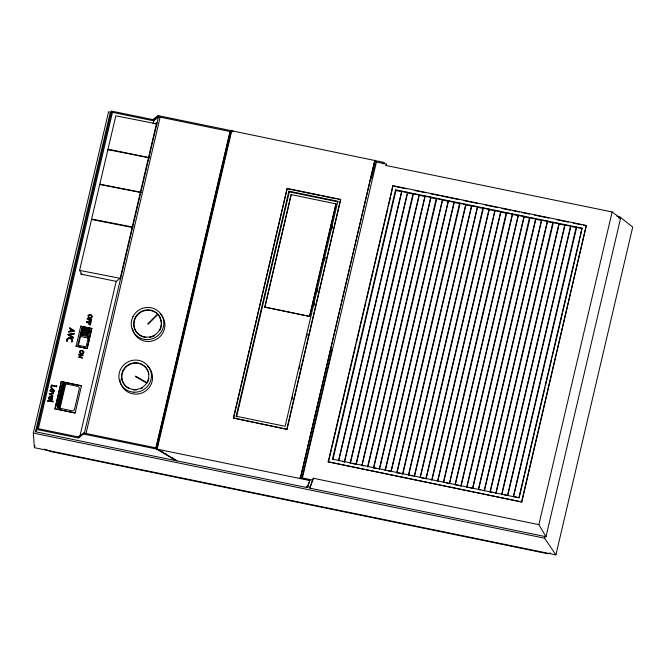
<?xml version="1.0" encoding="UTF-8"?>
<svg xmlns="http://www.w3.org/2000/svg" width="666" height="666" viewBox="0 0 666 666"><rect width="100%" height="100%" fill="white"/><g stroke="black" fill="none" stroke-linecap="round" stroke-linejoin="round"><path stroke-width="1" d="M384.099 163.894L382.717 163.312M384.432 162.504L231.735 130.769L157.143 449.159L177.023 460.872L307.076 487.604L309.84 480.885L308.458 480.261L157.143 449.159M89.036 329.345L87.462 335.398L88.262 338.103L81.518 336.721L80.628 335.115L82.301 327.955L89.036 329.345L89.935 330.952M71.662 341.308L71.87 339.901M80.728 353.122C85.265 354.986 82.434 348.518 80.003 351.79M82.651 353.962L83.966 352.197M72.594 340.767L72.636 340.209M79.987 351.773L80.087 352.58M67.399 339.693L67.399 340.459M79.412 352.106L79.462 351.665M161.089 327.222L161.463 324.575M66.667 340.018L66.891 338.961M48.36 398.11L49.559 396.337M50.117 390.609L51.315 388.836M50.108 390.592C50.316 392.449 50.807 390.925 50.907 389.91A1.107 1.074 -29.1 0 1 51.465 389.477L52.356 389.468L51.715 392.191A1.898 1.84 -29.1 0 0 52.789 392.332L53.114 392.274A1.54 1.499 -29.1 0 0 53.871 391.65L53.913 389.618L51.682 388.711M616.849 216.275L619.904 216.9L632.7 227.106L555.902 554.878L34.407 447.677L33.3 433.1L108.583 111.788L110.614 112.204M35.481 431.776L37.055 429.503L78.18 437.962L83.475 434.016L156.618 449.05L176.415 460.747L35.481 431.776L110.073 113.386L111.655 111.122L152.78 119.572L158.075 115.626L231.219 130.661L232.934 131.685M37.055 429.503L111.655 111.122M34.407 447.677L34.882 445.654M49.301 393.922L53.63 392.932L53.455 393.664L50.533 394.089L52.98 395.687L52.822 396.395L49.342 393.748M56.693 386.089L51.457 384.99C49.817 387.729 51.69 389.918 51.931 385.83L56.527 386.796L56.693 386.089L56.527 386.796M81.993 274.758L79.587 270.404L91.533 219.48L131.835 227.397M141.05 192.591L99.742 184.465L91.625 219.006L132.975 227.073M99.808 184.274L115.826 115.809L157.143 123.934M51.049 399.858A1.898 1.84 -29.1 0 1 49.958 399.692L50.599 396.961L49.709 396.969A1.107 1.074 -29.1 0 0 49.159 397.435L48.934 398.426M68.723 331.335L68.548 332.226L74.842 331.085L69.605 327.589L69.422 328.48L70.521 329.146L70.038 331.235L68.748 331.377M70.654 331.135L71.021 329.429C78.455 331.859 65.293 331.235 73.318 330.811M81.468 385.722L75.158 413.003L54.945 408.849L61.255 381.568L81.527 385.822L61.255 381.568M54.945 408.849L61.314 381.668M73.143 337.97L73.318 337.104L69.464 334.856L74.001 334.307L74.184 333.416L67.94 334.332L73.143 337.97L67.857 334.715L74.201 333.458M57.276 407.026L62.712 383.824A1.823 1.782 -29.1 0 1 63.72 383.533L77.847 386.405A2.239 2.181 -29.1 0 1 79.329 388.711L74.492 409.349A1.99 1.931 -29.1 0 1 72.119 410.855L58.059 407.858A2.239 2.181 -29.1 0 1 57.351 407.176L57.234 406.959A2.239 2.181 -29.1 0 1 57.035 405.752L61.921 384.865A1.823 1.782 -29.1 0 1 62.304 384.174L62.712 383.824M58.059 407.858L63.761 383.533M58.866 408.133L64.594 383.683M59.357 408.233L65.085 383.783M76.099 346.295L80.736 326.173L91.808 328.446L87.171 348.568L76.041 346.195L87.171 348.568M78.247 346.02L82.301 328.729M78.829 354.753L78.946 354.179C91.001 355.577 73.335 355.669 82.576 358.017L78.205 357.101L81.918 355.386L78.821 354.737L81.91 355.369M89.76 324.875L90.226 322.844L89.044 322.594L88.711 324.084L88.212 323.976L88.553 322.494L86.505 322.078L86.638 321.503L90.876 322.377L90.276 324.983L89.752 324.858M89.277 319.414L88.936 320.904L89.427 321.004L89.768 319.514L90.951 319.772L90.476 321.795L91.001 321.903L91.6 319.289L87.363 318.423L87.229 318.989L89.286 319.43M86.513 322.086L86.647 321.512L90.884 322.386M87.238 319.006L87.371 318.431M87.113 348.468L91.808 328.446M78.18 437.962L78.422 436.946L83.716 433L156.144 447.935L230.27 131.585L157.834 116.642L152.539 120.588L152.78 119.572M79.912 436.188L116.192 281.368L120.238 278.188L156.701 122.561L155.086 123.834M153.113 123.784L153.796 120.846L158.325 117.066L160.131 117.166L86.014 433.524L84.291 433.383M83.475 434.016L83.716 433M157.834 116.642L158.075 115.626M84.266 433.608L158.383 117.258M155.894 447.835L230.011 131.477M156.618 449.05L231.219 130.661M233.375 418.015L287.163 188.436L340.651 199.434L287.038 429.312L233.375 418.015L287.038 429.312M233.541 418.315L287.163 188.436M236.172 416.233L288.911 191.159L337.853 201.224L285.123 426.298L236.172 416.233L236.488 416.799M236.563 416.941L289.302 191.866L288.911 191.159M264.81 307.101L291.175 194.58L335.989 203.879L309.623 316.4L264.81 307.101L309.623 316.4M264.868 307.201L291.175 194.58M309.573 316.3L335.989 203.879M291.899 399.75L292.607 396.72M299.225 368.456L299.941 365.434M306.56 337.171L307.267 334.141M313.886 305.885L314.602 302.855M317.199 291.75L317.907 288.728M324.533 260.464L325.241 257.434M331.859 229.179L332.567 226.149M286.863 429.012L340.651 199.434M300.274 478.579L374.875 160.198M307.076 487.604L309.998 480.194L300.433 477.922L374.533 161.622L386.538 164.094L386.205 165.526L612.129 211.963L620.579 218.331L545.987 536.721L309.807 488.17L313.311 478.263L538.869 524.633L545.987 536.721M328.188 461.838L392.89 185.664L586.321 225.433L521.836 501.998L328.188 461.838L521.836 501.998M328.413 462.237L331.252 450.099M331.726 448.076L341.208 407.609M341.683 405.586L348.559 376.248M349.026 374.225L355.902 344.888M356.377 342.865L365.859 302.406M366.333 300.383L373.201 271.045M373.676 269.022L380.552 239.685M381.027 237.662L387.895 208.325M388.37 206.302L390.509 197.203M390.984 195.171L392.89 185.664M580.128 237.67L582.042 228.155L395.554 189.827L332.467 459.107L519.172 497.843L513.12 496.245M332.858 459.815L395.945 190.526L395.554 189.827M338.686 461.014L401.773 191.725L401.382 191.017M342.399 461.505L344.347 461.904L407.434 192.624L401.606 191.425L338.519 460.705L338.295 460.306M344.513 462.212L407.6 192.924L407.209 192.216M413.037 193.415L350.174 463.103L349.95 462.703M350.341 463.403L413.195 195.13M418.864 194.614L419.255 195.321L356.168 464.602L355.777 463.902M362.229 464.793L425.083 196.52L424.692 195.812M367.823 466.999L430.91 197.719L430.519 197.011M436.347 198.21L373.484 467.898L373.26 467.49M373.651 468.198L436.505 199.925M379.478 469.397L442.565 200.108L442.174 199.409M385.539 469.58L448.393 201.307L448.002 200.608M390.967 471.486L454.054 202.206L448.226 201.007L385.139 470.296L384.915 469.888M453.829 201.806L454.22 202.506L391.133 471.794L390.742 471.087M459.881 203.405L465.709 204.604L402.622 473.884L396.794 472.685L459.657 202.997M396.961 472.993L459.815 204.72M402.788 474.192L465.875 204.903L465.484 204.196M412.329 475.882L408.449 475.083L471.536 205.802L477.364 207.001L414.277 476.282M408.849 474.375L471.703 206.102L471.312 205.394M477.139 206.593L477.53 207.301L414.443 476.581L414.052 475.882M424.958 478.479L420.104 477.48L482.967 207.792M420.745 475.757L483.125 209.507M426.098 478.979L489.194 209.698L488.794 208.991M431.926 480.178L495.021 210.897L494.622 210.19M437.753 481.376L500.849 212.088L500.449 211.388M443.414 482.276L506.277 212.587M506.435 214.302L443.581 482.575L443.19 481.868M512.104 213.786L512.504 214.485L449.408 483.774L512.329 214.186L506.501 212.987M455.236 484.973L518.331 215.684L517.932 214.976M456.043 484.865L460.897 485.864L523.984 216.583L518.156 215.384L455.069 484.665L454.845 484.265M461.063 486.172L524.159 216.883L523.759 216.175M529.811 217.782L535.639 218.981L472.552 488.261L466.724 487.062L529.587 217.374M466.891 487.37L529.745 219.097M535.422 218.573L535.814 219.28L472.718 488.561L472.327 487.862M478.787 488.752L541.641 220.479L541.25 219.772M484.373 490.959L547.469 221.678L547.077 220.97M552.905 222.169L490.034 491.858L489.81 491.45M490.201 492.157L553.055 223.884M496.028 493.356L559.124 224.067L558.732 223.368M502.097 493.539L564.951 225.266L564.56 224.567M507.517 495.454L570.612 226.165L564.785 224.966L501.689 494.255L501.465 493.847M507.925 494.738L570.779 226.465L570.387 225.766M513.344 496.645L576.215 226.964M513.511 496.953L576.365 228.679M518.947 497.444L582.042 228.155M519.413 496.836L524.392 475.574M524.866 473.551L527.713 461.405M528.188 459.373L534.348 433.058M534.823 431.035L545.029 387.504M545.496 385.472L551.664 359.157M552.139 357.126L562.337 313.603M562.812 311.571L579.653 239.693M521.611 501.598L586.321 225.433M538.869 524.633L612.129 211.963M555.902 554.878L544.622 538.211L545.096 536.197M47.627 401.09L48.152 401.54L48.968 401.04M147.86 381.735L148.168 380.719M148.401 379.928L148.876 378.346M51.507 398.942L51.432 397.236M51.748 398.593L51.69 397.527M83.383 352.472L83.158 352.98M72.569 340.726C72.985 342.074 70.738 342.391 71.645 341.275M66.742 339.51L68.448 337.754M79.47 351.681C79.978 349.667 83.367 350.066 83.933 351.856M67.416 339.727L67.699 339.069M309.807 488.17L313.311 478.263M385.839 165.859L386.538 164.094M47.636 401.115L47.885 400.632A0.924 0.899 -29.1 0 1 48.485 400.324C53.363 400.116 56.302 403.205 48.951 401.024M373.285 168.04L376.415 162.013L302.381 478.013L312.862 480.169M373.26 168.889L374.009 167.432L371.661 177.447L370.163 180.344M331.168 350.882L332.043 349.192L301.881 477.922L299.858 477.505M53.263 391.442L53.538 390.218M107.859 149.717L110.223 149.609L149.251 157.626M99.783 184.199L141.134 192.266M79.587 270.404L120.937 278.471M91.692 317.873L92.266 316.109L91.309 314.993M88.187 315.259L88.153 317.416L90.168 318.29M53.388 391.258L52.339 391.658L52.83 389.56L53.555 390.243M91.933 317.582L90.609 318.273M157.859 314.435L148.068 324.267L147.752 323.901L157.609 314.111L159.782 316.899L161.472 322.81M88.195 315.276L89.577 314.635L91.317 315.01M67.724 339.102L69.073 338.47M51.498 398.917L50.583 399.159L51.074 397.061L51.448 397.261M89.435 317.499C90.659 318.406 92.699 316.733 91.275 315.659M107.892 149.667L149.209 157.792M67.674 341.025L66.983 341.325L66.642 339.976M50.291 391.591L50.849 391.408M48.926 398.401L48.518 399.067L48.352 398.085M49.542 396.312C51.215 395.629 53.288 397.519 52.114 399.15A1.54 1.499 -29.1 0 1 51.357 399.775L51.032 399.833A1.898 1.84 -29.1 0 1 49.95 399.667M52.789 392.332L53.097 392.249A1.54 1.499 -29.1 0 0 53.863 391.633A2.231 2.173 -29.1 0 0 54.187 390.584M550.532 553.055L547.685 553.712L51.157 451.64L44.456 449.1M68.423 337.712L69.58 337.654M82.659 353.979L81.294 353.962M68.964 337.62L70.213 337.737M69.048 338.436L69.505 338.47M90.16 318.273L90.618 318.29M90.002 315.268L88.395 316.059L89.444 317.515M52.106 388.711L52.547 388.761M69.489 338.428L71.528 339.319M89.993 315.251L91.284 315.676M153.796 120.846L112.462 112.346L38.345 428.704L79.679 437.204M618.548 217.915L620.579 218.331M394.13 186.28L406.352 188.794M414.493 190.468L425.691 192.765M430.777 193.814L438.927 195.488M440.959 195.904L448.085 197.369M450.124 197.794L458.266 199.467M463.361 200.508L477.614 203.438M485.755 205.12L496.953 207.417M502.047 208.466L510.189 210.14M512.221 210.556L519.355 212.021M521.386 212.437L529.528 214.119M534.623 215.16L548.876 218.09M557.017 219.763L568.215 222.069M573.309 223.11L581.451 224.792M583.491 225.208L586.546 225.832M413.261 193.823L419.089 195.021L356.002 464.302L352.114 463.503M436.571 198.61L442.399 199.808L379.312 469.097L379.087 468.689M483.191 208.192L489.019 209.39L425.932 478.679L425.707 478.28M553.121 222.569L558.949 223.768L495.862 493.056L495.637 492.649M576.44 227.364L582.267 228.563M395.945 190.526L401.773 191.725M407.6 192.924L413.428 194.122M419.255 195.321L425.083 196.52M430.91 197.719L436.738 198.918M442.565 200.108L448.393 201.307M454.22 202.506L460.048 203.704M465.875 204.903L471.703 206.102M477.53 207.301L483.366 208.5M489.194 209.698L495.021 210.897M500.849 212.088L506.676 213.286M512.504 214.485L518.331 215.684M524.159 216.883L529.986 218.082M535.814 219.28L541.641 220.479M547.469 221.678L553.296 222.877M559.124 224.067L564.951 225.266M570.779 226.465L576.606 227.664M288.336 188.953L319.63 195.379M321.645 195.796L335.772 198.701M337.795 199.117L339.81 199.534M289.302 191.866L338.245 201.923M80.578 274.042L116.192 281.368M91.858 328.546L80.736 326.173M81.976 328.654L90.609 330.436M81.885 329.745L88.62 331.135M81.56 330.436L88.295 331.826M81.46 331.535L88.203 332.917M81.144 332.226L87.879 333.616M81.044 333.325L87.779 334.707M80.719 334.016L87.462 335.398M80.628 335.115L87.363 336.497M363.769 465.9L361.829 465.501L424.916 196.212L430.744 197.411L367.657 466.7L367.432 466.292M374.45 468.098L376.398 468.498M388.053 470.895L389.993 471.295M446.328 482.875L448.268 483.275M480.319 489.86L478.379 489.46L541.466 220.171L547.294 221.37L484.207 490.659L483.982 490.259M491.008 492.057L492.948 492.457M504.603 494.855L506.543 495.254M54.895 408.741L75.158 413.003M306.293 486.446L310.031 487.212M33.3 433.1L544.622 538.211M69.972 338.536L70.454 338.661M81.302 353.979L80.378 353.646M70.188 337.704L72.161 338.852L72.661 340.243M80.811 353.846L79.404 352.089M147.194 382.825L135.673 376.132L135.414 376.556L146.936 383.25M80.736 353.138L80.078 352.555M231.735 130.769L233.466 131.793M161.58 451.19L163.295 452.264M165.01 453.338L166.725 454.42M171.878 457.642L177.023 460.872M172.902 458.891L175.458 460.547M437.362 480.669L437.587 481.077L500.674 211.788L494.846 210.589L431.759 479.878L431.535 479.47M65.693 383.991L59.965 408.449M66.683 340.493L66.8 340.942M160.822 328.08A13.919 13.545 -29.1 0 1 159.682 330.536M154.579 335.597A13.919 13.545 -29.1 0 1 152.098 336.746M151.232 337.013A13.919 13.545 -29.1 0 1 149.45 337.387M145.846 337.446A13.919 13.545 -29.1 0 1 133.916 324.117L134.415 320.587A13.919 13.545 -29.1 0 1 157.609 314.111M160.115 313.778A16.409 15.959 -29.1 0 1 156.002 339.552A16.409 15.959 -29.1 0 1 132.492 328.305M147.486 366.158A16.409 15.959 -29.1 0 1 144.397 391.791A16.409 15.959 -29.1 0 1 120.404 382.167M120.221 381.352A16.409 15.959 -29.1 0 1 120.005 379.695M148.435 372.269A13.72 13.345 -29.1 0 1 148.851 373.976M142.691 387.745A13.72 13.345 -29.1 0 1 141.109 388.619M136.838 389.876A13.72 13.345 -29.1 0 1 133.275 389.868M129.071 388.586A13.72 13.345 -29.1 0 1 121.953 374.758L122.969 371.37L124.833 368.34A13.72 13.345 -29.1 0 1 148.143 371.453M52.431 398.085A2.231 2.173 -29.1 0 1 52.106 399.125A1.54 1.499 -29.1 0 1 51.34 399.75M134.191 320.18L133.691 323.718A13.919 13.545 -29.1 0 0 160.864 326.823L161.363 323.285A13.919 13.545 -29.1 0 0 134.191 320.18M81.851 327.922L77.797 345.213L86.105 346.919L90.16 329.628L81.851 327.922M122.744 370.97L121.736 374.359A13.72 13.345 -29.1 0 0 147.644 381.327L148.651 377.947A13.72 13.345 -29.1 0 0 122.744 370.97M133 316.55L131.577 320.537A16.409 15.959 -29.1 0 0 151.207 339.069A16.409 15.959 -29.1 0 0 160.373 313.303A16.409 15.959 -29.1 0 0 133 316.55M133.908 392.191A16.409 15.959 -29.1 0 0 149.908 368.906A16.409 15.959 -29.1 0 0 121.761 367.357A16.409 15.959 -29.1 0 0 133.908 392.191"/></g></svg>
